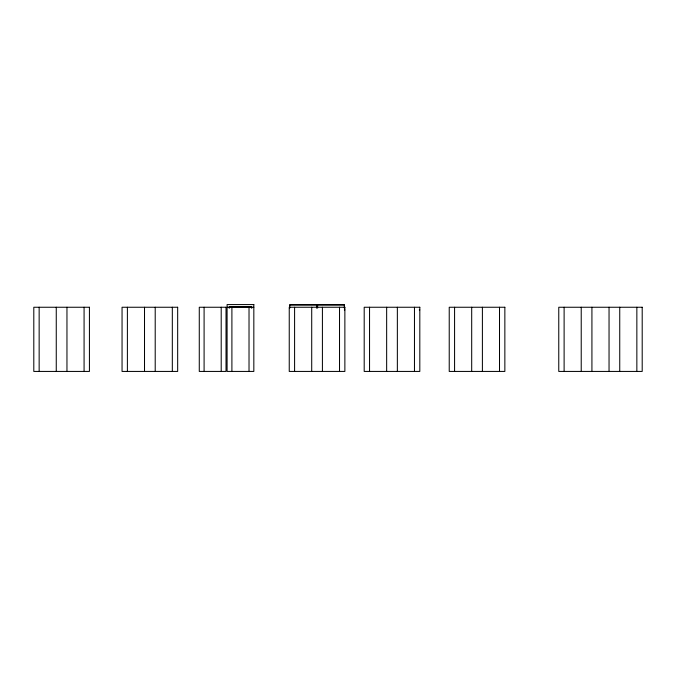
<?xml version="1.0" encoding="UTF-8"?>
<svg xmlns="http://www.w3.org/2000/svg" width="676" height="676" viewBox="0 0 676 676"><rect width="100%" height="100%" fill="white"/><g stroke="black" fill="none" stroke-linecap="round" stroke-linejoin="round"><path stroke-width="1.01" d="M289.784 305.104L316.52 305.104M317.593 305.104L344.337 305.104M227.094 307.25L253.83 307.25M344.337 309.921L344.87 309.921M419.281 309.921L419.813 309.921M636.851 307.25L636.851 371.428M619.74 307.25L619.74 371.428M609.042 307.25L609.042 371.428M591.923 307.25L591.923 371.428M581.225 307.25L581.225 371.428M564.114 307.25L564.114 371.428M499.505 307.25L499.505 371.428M482.394 307.25L482.394 371.428M471.696 307.25L471.696 371.428M454.576 307.25L454.576 371.428M414.464 307.25L414.464 371.428M397.353 307.25L397.353 371.428M386.655 307.25L386.655 371.428M369.544 307.25L369.544 371.428M344.337 308.138L344.337 304.572L317.593 304.572L317.593 308.138M339.521 307.25L339.521 371.428M322.41 307.25L322.41 371.428M316.52 308.138L316.52 304.572L289.784 304.572L289.784 308.138M311.712 307.25L311.712 371.428M294.592 307.25L294.592 371.428M251.692 308.315L251.692 306.71L229.232 306.71L229.232 308.315M249.021 307.25L249.021 371.428M231.902 307.25L231.902 371.428M221.204 307.25L221.204 371.428M204.093 307.25L204.093 371.428M172.321 307.25L172.321 371.428M155.21 307.25L155.21 371.428M144.512 307.25L144.512 371.428M127.392 307.25L127.392 371.428M84.078 307.25L84.078 371.428M66.958 307.25L66.958 371.428M56.26 307.25L56.26 371.428M39.149 307.25L39.149 371.428M253.83 304.572L227.094 304.572L227.094 371.428L253.83 371.428L253.83 304.572M89.426 307.25L33.8 307.25L33.8 371.428L89.426 371.428L89.426 307.25M177.67 307.25L122.052 307.25L122.052 371.428L177.67 371.428L177.67 307.25M226.021 307.25L199.276 307.25L199.276 371.428L226.021 371.428L226.021 307.25M344.87 307.25L289.243 307.25L289.243 371.428L344.87 371.428L344.87 307.25M419.813 307.25L364.195 307.25L364.195 371.428L419.813 371.428L419.813 307.25M504.854 307.25L449.227 307.25L449.227 371.428L504.854 371.428L504.854 307.25M642.2 307.25L558.765 307.25L558.765 371.428L642.2 371.428L642.2 307.25"/></g></svg>
